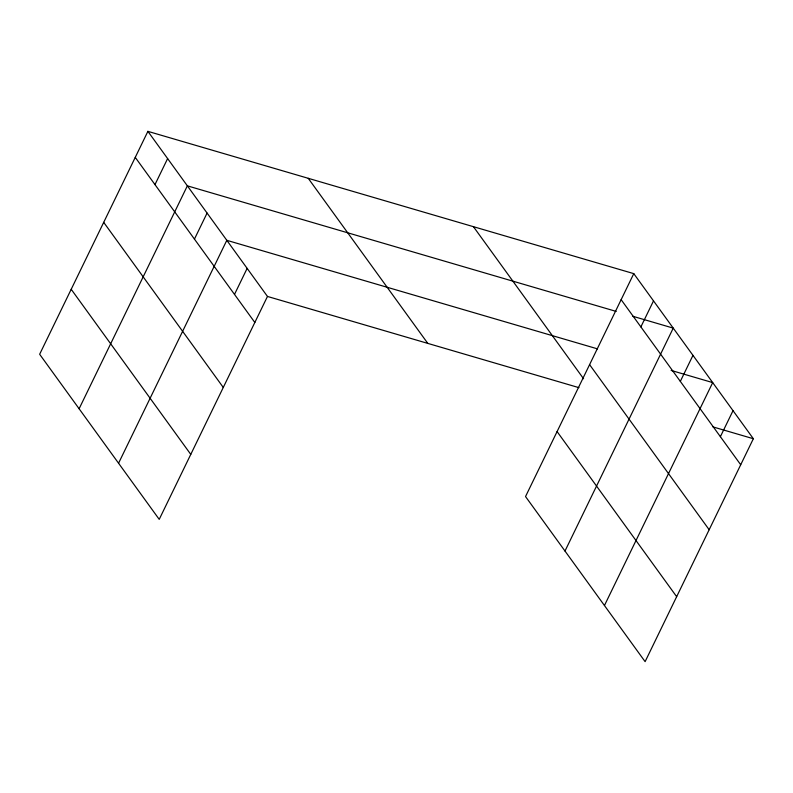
<?xml version="1.0" encoding="UTF-8"?>
<svg xmlns="http://www.w3.org/2000/svg" width="793" height="793" viewBox="0 0 793 793"><rect width="100%" height="100%" fill="white"/><g stroke="black" fill="none" stroke-linecap="round" stroke-linejoin="round"><path stroke-width="1.19" d="M147.894 131.351L39.65 354.273L159.224 519.365L267.469 296.443L147.894 131.351L633.776 273.635L753.35 438.727L645.105 661.649L525.531 496.557L633.776 273.635M154.982 184.62L167.62 158.59M79.112 408.752L187.356 185.84L616.23 311.421M194.444 239.099L207.082 213.079M118.563 463.231L226.808 240.319L597.486 348.861M234.5 294.411L247.138 268.381M640.873 326.904L653.511 300.874M564.993 551.036L673.237 328.114L632.854 316.288M680.325 381.383L692.963 355.353M604.454 605.515L712.699 382.593L671.126 370.42M720.381 436.685L733.019 410.665M267.469 296.443L578.949 387.658M712.966 426.902L753.35 438.727M621.137 299.665L740.712 464.757M589.586 364.641L709.16 529.724M473.431 226.679L583.569 378.747M557.082 431.58L676.657 596.673M308.239 178.306L427.804 343.399M135.256 157.381L254.831 322.473M103.705 222.357L223.279 387.45M71.201 289.296L190.776 454.389"/></g></svg>
